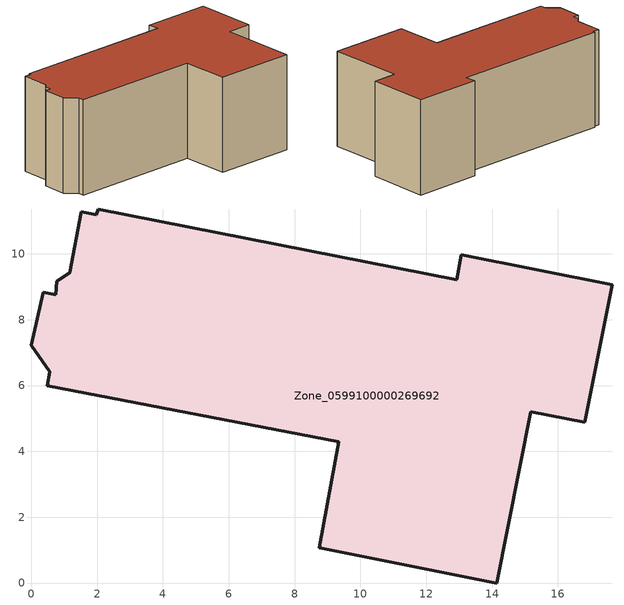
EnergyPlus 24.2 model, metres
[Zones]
Zone_0599100000269692
 floor ground (C_G): 2.03,11.37 12.93,9.21 13.06,9.97 17.65,9.07 16.82,4.88 15.18,5.2 14.15,0 8.75,1.07 9.34,4.29 0.48,6 0.56,6.42 0,7.23 0.36,8.83 0.74,8.75 0.78,9.16 1.17,9.43 1.52,11.28 1.97,11.19 z0
 wall outside (C_F): 0.48,6 9.34,4.29 8.75,1.07 14.15,0 15.18,5.2 16.82,4.88 17.65,9.07 13.06,9.97 12.93,9.21 2.03,11.37 1.97,11.19 1.52,11.28 1.17,9.43 0.78,9.16 0.74,8.75 0.36,8.83 0,7.23 0.56,6.42 0.48,6 z0:6.51
 roof outside (C_R): 1.17,9.43 0.78,9.16 0.74,8.75 0.36,8.83 0,7.23 0.56,6.42 0.48,6 9.34,4.29 8.75,1.07 14.15,0 15.18,5.2 16.82,4.88 17.65,9.07 13.06,9.97 12.93,9.21 2.03,11.37 1.97,11.19 1.52,11.28 z6.51
[BUILDING]
Pand.0599100000269692: North Axis=0; Terrain=City; Loads Convergence Tolerance Value=0.04; Temperature Convergence Tolerance Value=0.4; Solar Distribution=FullExterior; Maximum Number of Warmup Days=25; Minimum Number of Warmup Days=1
[Site:Location]
Rotterdam.The.Hague.AP_ZH_NLD Design_Conditions: Latitude=51.96; Longitude=4.45; Time Zone=1; Elevation=-4.5
[SITE:GROUNDTEMPERATURE:BUILDINGSURFACE]
18, 18, 18, 18, 18, 18, 18, 18, 18, 18, 18, 18
[MATERIAL] Thermal Absorptance=0.9; Solar Absorptance=0.7; Visible Absorptance=0.7
Name | Roughness | Thickness | Conductivity | Density | Specific Heat
G.D.1965 | MediumSmooth | 0.15 | 1 | 540 | 1210
F.D.1965 | Rough | 0.3 | 0.857143 | 1920 | 840
R.D.1965 | MediumRough | 0.2 | 0.08 | 1500 | 1000
[CONSTRUCTION]
C_G: G.D.1965
C_F: F.D.1965
C_R: R.D.1965
[ZONE]
Zone_0599100000269692: Type=1; Multiplier=1; Ceiling Height=Autocalculate; Volume=Autocalculate; Floor Area=autocalculate; Part of Total Floor Area=Yes
[ZONEINFILTRATION:DESIGNFLOWRATE]
Infil_Zone_0599100000269692: Zone or ZoneList or Space or SpaceList=Zone_0599100000269692; Schedule=AlwaysOn; Design Flow Rate Calculation Method=Flow/Area; Flow Rate per Floor Area=0.0042; Constant Term Coefficient=1; Temperature Term Coefficient=0; Velocity Term Coefficient=0; Velocity Squared Term Coefficient=0
[HVACTEMPLATE:ZONE:IDEALLOADSAIRSYSTEM]
Zone_0599100000269692: Maximum Heating Supply Air Temperature=50; Minimum Cooling Supply Air Temperature=13; Maximum Heating Supply Air Humidity Ratio=0.0156; Minimum Cooling Supply Air Humidity Ratio=0.0077; Heating Limit=NoLimit; Cooling Limit=NoLimit; Dehumidification Control Type=ConstantSensibleHeatRatio; Cooling Sensible Heat Ratio=0.7; Dehumidification Setpoint=60; Humidification Control Type=None; Humidification Setpoint=30; Outdoor Air Method=None; Outdoor Air Flow Rate per Person=0.00944; Outdoor Air Flow Rate per Zone Floor Area=0; Outdoor Air Flow Rate per Zone=0; Demand Controlled Ventilation Type=None; Outdoor Air Economizer Type=NoEconomizer; Heat Recovery Type=None; Sensible Heat Recovery Effectiveness=0.7; Latent Heat Recovery Effectiveness=0.65
[ZONECONTROL:THERMOSTAT]
ThermostatControl_Zone_0599100000269692: Zone or ZoneList=Zone_0599100000269692; Control Type Schedule=DualSetpointControlType; Control 1=Thermostat_Zone_0599100000269692; Temperature Difference Between Cutout And Setpoint=0
[THERMOSTATSETPOINT:DUALSETPOINT]
Thermostat_Zone_0599100000269692: Heating Setpoint Temperature Schedule=HeatingSetpoint_Zone_0599100000269692; Cooling Setpoint Temperature Schedule=CoolingSetpoint_Zone_0599100000269692
[SCHEDULE:COMPACT]
HeatingSetpoint_Zone_0599100000269692: Through: 12/31, For: AllDays, Until: 24:00, 21
CoolingSetpoint_Zone_0599100000269692: Through: 12/31, For: AllDays, Until: 24:00, 24
DualSetpointControlType: Through: 12/31, For: AllDays, Until: 24:00, 4
AlwaysOn: Through: 12/31, For: AllDays, Until: 24:00, 1
